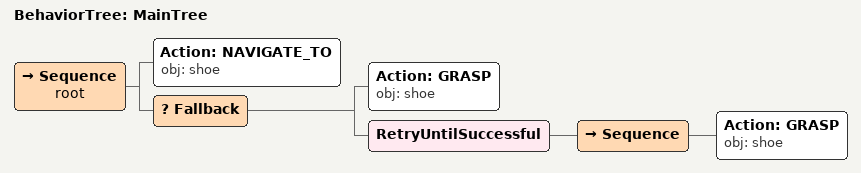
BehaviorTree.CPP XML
<root main_tree_to_execute="MainTree">
  <BehaviorTree ID="MainTree">
    <Sequence name="root">
      <!-- Check: Navigate to target first (Robotic Common Sense: must be near shoe before grasping) -->
      <Action ID="NAVIGATE_TO" obj="shoe"/>
      <!-- Risk: Possible failures include partial grasp and slippery surface; use Fallback for robust grasp -->
      <Fallback>
        <!-- Primary grasp attempt -->
        <Action ID="GRASP" obj="shoe"/>
        <!-- Risk: If grasp fails (partial grasp or slip), recovery by adjusting grip and repositioning shoe -->
        <RetryUntilSuccessful>
          <!-- Recovery grasp attempt after adjustment -->
          <Sequence>
            <!-- Adjust grip or reposition shoe (implicit in retry logic, as PAL does not have explicit adjust action) -->
            <Action ID="GRASP" obj="shoe"/>
          </Sequence>
        </RetryUntilSuccessful>
      </Fallback>
      <!-- Check: Release after successful grasp to terminate manipulation (if required by downstream task) -->
      <!-- For "pick up shoe", RELEASE is not strictly required unless placing or handing off, so omitted here -->
    </Sequence>
  </BehaviorTree>
</root>
